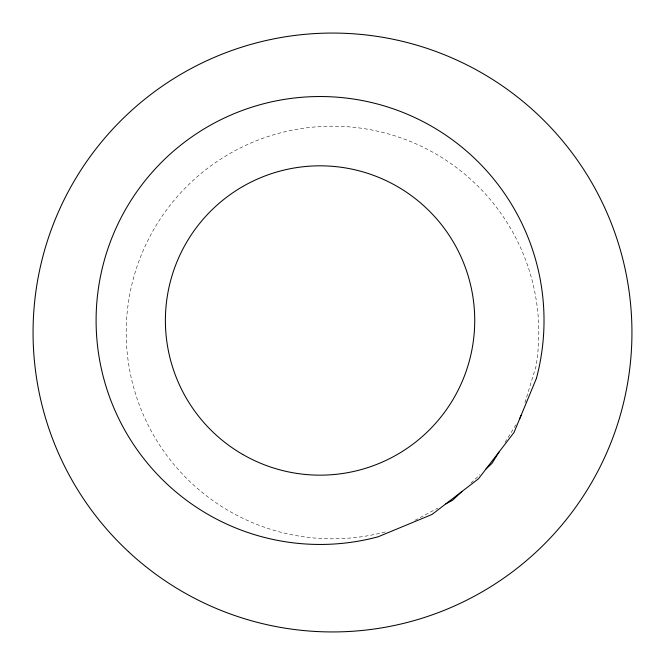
<?xml version="1.0" encoding="UTF-8"?>
<svg xmlns="http://www.w3.org/2000/svg" width="665" height="665" viewBox="0 0 665 665"><rect width="100%" height="100%" fill="white"/><g stroke="black" fill="none" stroke-linecap="round" stroke-linejoin="round"><path stroke-width="0.5" stroke-dasharray="3.33 2.49" d="M524.943 402.691L536.023 366.249A206.3 206.3 0 0 0 336.964 126.25A206.3 206.3 0 0 0 127.713 357.421A206.3 206.3 0 0 0 386.29 531.668M505.018 442.4L516.356 424.187M470.92 483.098L479.947 474.652M415.002 520.304L437.67 508.21"/><path stroke-width="1" d="M521.044 415.492L519.598 418.983M499.074 451.942L491.876 463.488L485.965 469.016M461.892 491.543L452.549 500.28L445.833 503.862M536.389 378.452L514.012 432.466L478.426 478.85L432.042 514.444L378.028 536.821A223.964 223.964 0 0 1 96.949 340.006A223.964 223.964 0 0 1 339.582 97.381A223.964 223.964 0 0 1 536.389 378.452M242.725 454.436A154.671 154.671 0 0 0 474.727 320.488A154.671 154.671 0 0 0 242.725 186.541A154.671 154.671 0 0 0 242.725 454.436M128.403 551.609A299.441 299.441 0 0 0 624.302 399.698A299.441 299.441 0 0 0 244.795 46.193A299.441 299.441 0 0 0 128.403 551.609"/></g></svg>
